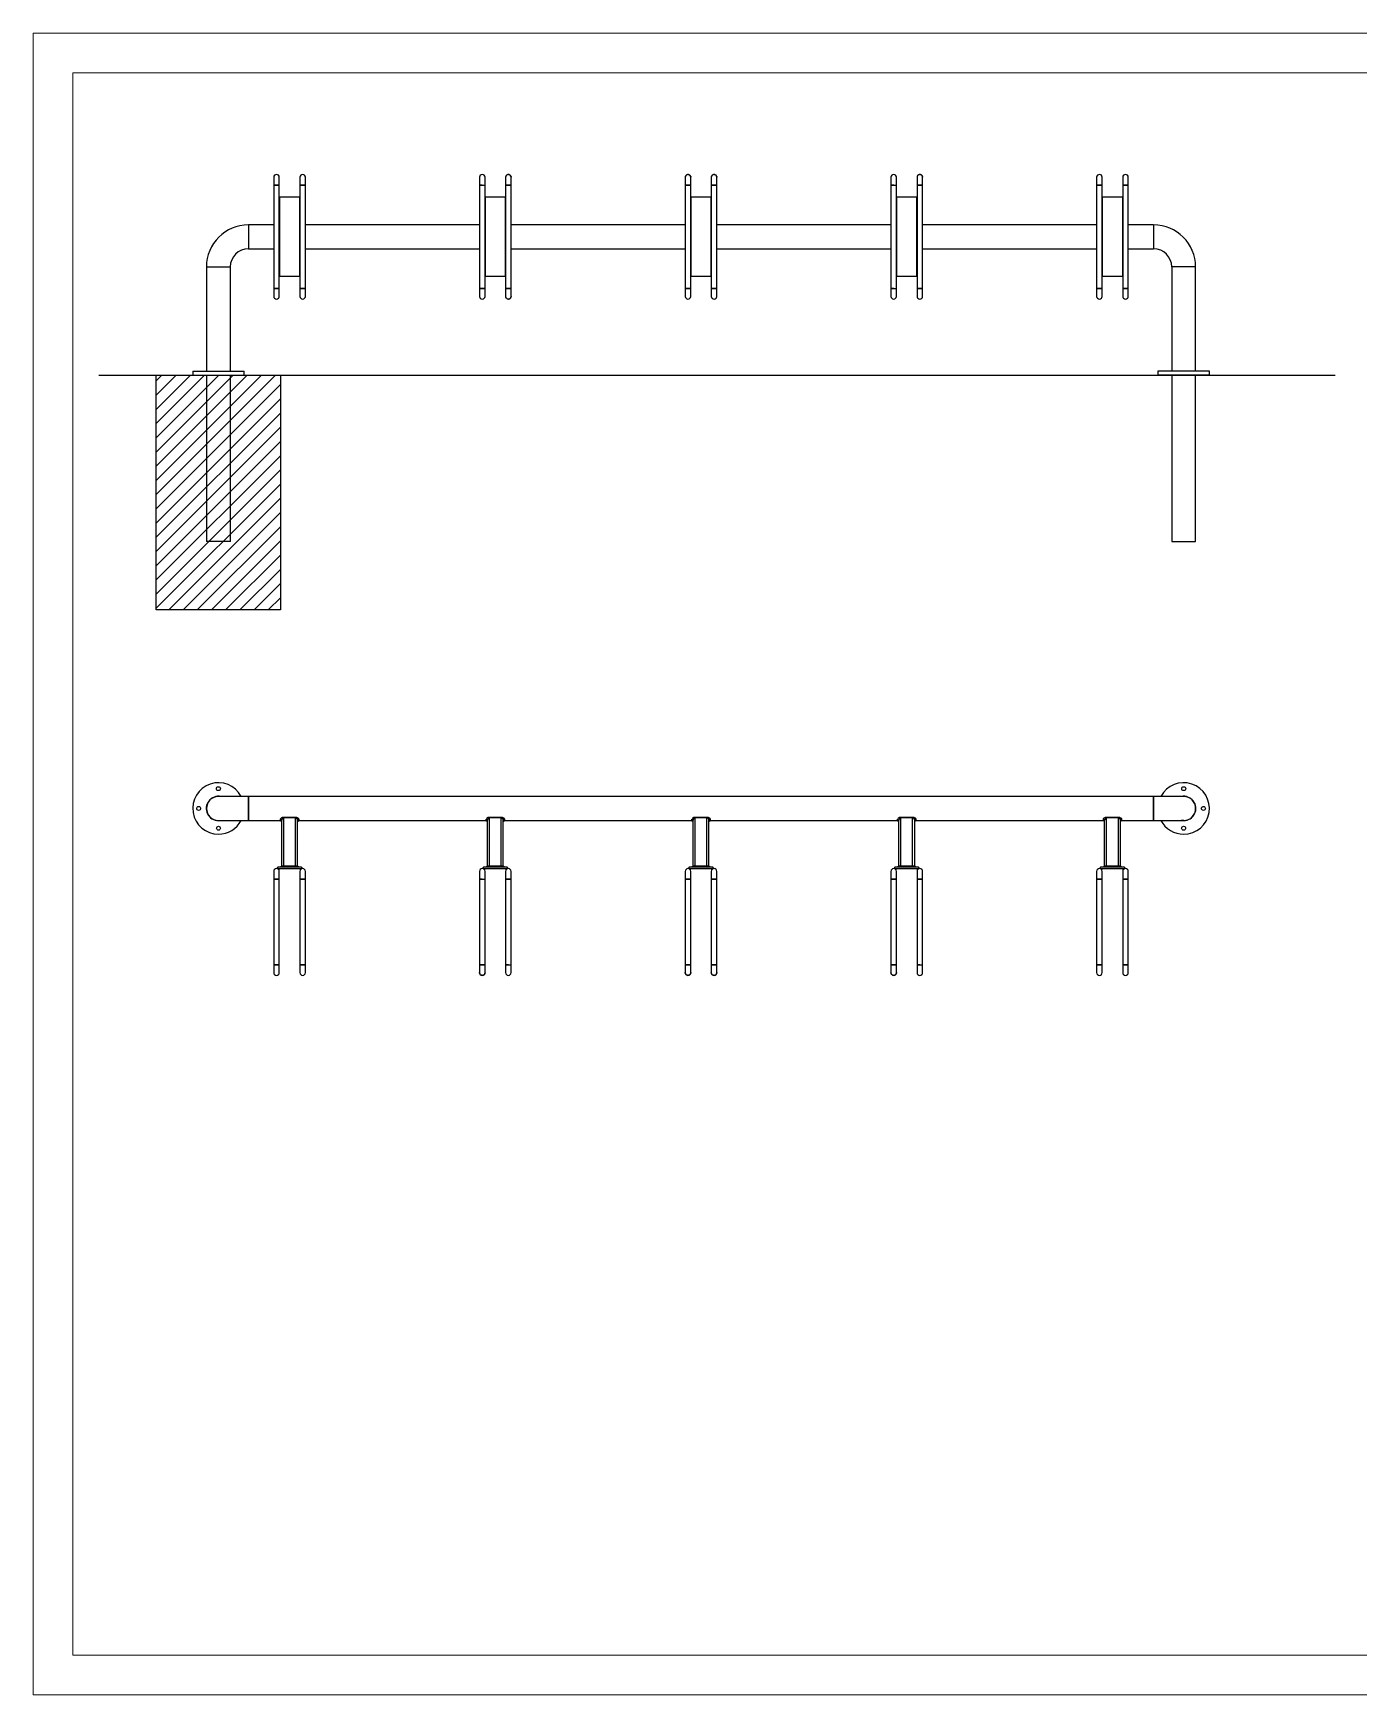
# Model space of a CAD drawing. Header units: millimetres. Extents: x 3092 to 9032, y 1195 to 5395.
# Drawn here: x 3092 to 6442, y 1195 to 5395 of the extents above; entities that cross this region are included whole.
import ezdxf

# ---------------------------------------------------------------- set-up
doc = ezdxf.new("R2010")
doc.units = ezdxf.units.MM
doc.layers.add('tabelka', color=155, linetype='Continuous')

# ---------------------------------------------------------------- blocks, each defined once
blk = doc.blocks.new('rzut')
for p, q in [((-442, 2697.5), (-518, 2697.5)), ((1846, 2697.5), (-442, 2697.5)), ((-442, 2697.5), (-442, 2667.4)), ((-442, 2637.2), (-442, 2697.5)), ((1922, 2697.5), (1846, 2697.5)), ((1846, 2697.5), (1846, 2667.4)), ((1846, 2637.2), (1846, 2697.5)), ((-442, 2667.4), (-442, 2637.2)), ((1846, 2667.4), (1846, 2637.2)), ((-518, 2637.2), (-442, 2637.2)), ((-442, 2637.2), (-361, 2637.2)), ((-361, 2640.4), (-358, 2637.7)), ((-361, 2637.2), (-361, 2640.4)), ((-361, 2637.2), (-358, 2634.2)), ((-358, 2522.4), (-358, 2637.7)), ((-352.8, 2645.7), (-352.8, 2643.5)), ((-352.8, 2645.7), (-323.2, 2645.7)), ((-323.2, 2643.5), (-352.8, 2643.5)), ((-352.8, 2522.4), (-352.8, 2643.5)), ((-323.2, 2645.7), (-323.2, 2643.5)), ((-323.2, 2522.4), (-323.2, 2643.5)), ((-319.4, 2641.3), (-320.3, 2642.2)), ((-318, 2522.4), (-318, 2641.1)), ((-315, 2640.4), (-318, 2637.7)), ((-318, 2634.2), (-315, 2637.2)), ((-315.1, 2641.1), (-315, 2640.4)), ((-315, 2640.4), (-315, 2637.2)), ((-315, 2637.2), (159, 2637.2)), ((159, 2637.2), (159, 2640.4)), ((159, 2640.4), (162, 2637.7)), ((159, 2640.4), (162, 2637.7)), ((159, 2637.2), (162, 2634.2)), ((159, 2637.2), (162, 2634.2)), ((162, 2522.4), (162, 2637.7)), ((167.2, 2645.7), (196.8, 2645.7)), ((167.2, 2645.7), (167.2, 2643.5)), ((167.2, 2645.7), (167.2, 2643.5)), ((196.8, 2643.5), (167.2, 2643.5)), ((167.2, 2522.4), (167.2, 2643.5)), ((196.8, 2645.7), (196.8, 2643.5)), ((196.8, 2645.7), (196.8, 2643.5)), ((196.8, 2522.4), (196.8, 2643.5)), ((200.6, 2641.3), (199.7, 2642.2)), ((200.6, 2641.3), (199.7, 2642.2)), ((202, 2522.4), (202, 2641.1)), ((205, 2640.4), (202, 2637.7)), ((205, 2640.4), (202, 2637.7)), ((202, 2634.2), (205, 2637.2)), ((202, 2634.2), (205, 2637.2)), ((204.9, 2641.1), (205, 2640.4)), ((204.9, 2641.1), (205, 2640.4)), ((205, 2640.4), (205, 2637.2)), ((205, 2637.2), (679, 2637.2)), ((679, 2637.2), (679, 2640.4)), ((679, 2640.4), (682, 2637.7)), ((679, 2640.4), (682, 2637.7)), ((679, 2640.4), (682, 2637.7)), ((679, 2637.2), (682, 2634.2)), ((679, 2637.2), (682, 2634.2)), ((679, 2637.2), (682, 2634.2)), ((682, 2522.4), (682, 2637.7)), ((687.2, 2645.7), (716.8, 2645.7)), ((687.2, 2645.7), (687.2, 2643.5)), ((687.2, 2645.7), (687.2, 2643.5)), ((687.2, 2645.7), (687.2, 2643.5)), ((716.8, 2643.5), (687.2, 2643.5)), ((687.2, 2522.4), (687.2, 2643.5)), ((716.8, 2645.7), (716.8, 2643.5)), ((716.8, 2645.7), (716.8, 2643.5)), ((716.8, 2645.7), (716.8, 2643.5)), ((716.8, 2522.4), (716.8, 2643.5)), ((720.6, 2641.3), (719.7, 2642.2)), ((720.6, 2641.3), (719.7, 2642.2)), ((720.6, 2641.3), (719.7, 2642.2)), ((722, 2522.4), (722, 2641.1)), ((725, 2640.4), (722, 2637.7)), ((725, 2640.4), (722, 2637.7)), ((725, 2640.4), (722, 2637.7)), ((722, 2634.2), (725, 2637.2)), ((722, 2634.2), (725, 2637.2)), ((722, 2634.2), (725, 2637.2)), ((724.9, 2641.1), (725, 2640.4)), ((724.9, 2641.1), (725, 2640.4)), ((724.9, 2641.1), (725, 2640.4)), ((725, 2640.4), (725, 2637.2)), ((725, 2637.2), (1199, 2637.2)), ((1199, 2637.2), (1199, 2640.4)), ((1199, 2640.4), (1202, 2637.7)), ((1199, 2640.4), (1202, 2637.7)), ((1199, 2637.2), (1202, 2634.2)), ((1199, 2637.2), (1202, 2634.2)), ((1202, 2522.4), (1202, 2637.7)), ((1207.2, 2645.7), (1236.8, 2645.7)), ((1207.2, 2645.7), (1207.2, 2643.5)), ((1207.2, 2645.7), (1207.2, 2643.5)), ((1236.8, 2643.5), (1207.2, 2643.5)), ((1207.2, 2522.4), (1207.2, 2643.5)), ((1236.8, 2645.7), (1236.8, 2643.5)), ((1236.8, 2645.7), (1236.8, 2643.5)), ((1236.8, 2522.4), (1236.8, 2643.5)), ((1240.6, 2641.3), (1239.7, 2642.2)), ((1240.6, 2641.3), (1239.7, 2642.2)), ((1242, 2522.4), (1242, 2641.1)), ((1245, 2640.4), (1242, 2637.7)), ((1245, 2640.4), (1242, 2637.7)), ((1242, 2634.2), (1245, 2637.2)), ((1242, 2634.2), (1245, 2637.2)), ((1244.9, 2641.1), (1245, 2640.4)), ((1244.9, 2641.1), (1245, 2640.4)), ((1245, 2640.4), (1245, 2637.2)), ((1245, 2637.2), (1719, 2637.2)), ((1719, 2640.4), (1722, 2637.7)), ((1719, 2637.2), (1719, 2640.4)), ((1719, 2637.2), (1722, 2634.2)), ((1722, 2522.4), (1722, 2637.7)), ((1727.2, 2645.7), (1727.2, 2643.5)), ((1727.2, 2645.7), (1756.8, 2645.7)), ((1756.8, 2643.5), (1727.2, 2643.5)), ((1727.2, 2522.4), (1727.2, 2643.5)), ((1756.8, 2645.7), (1756.8, 2643.5)), ((1756.8, 2522.4), (1756.8, 2643.5)), ((1760.6, 2641.3), (1759.7, 2642.2)), ((1762, 2522.4), (1762, 2641.1)), ((1765, 2640.4), (1762, 2637.7)), ((1762, 2634.2), (1765, 2637.2)), ((1764.9, 2641.1), (1765, 2640.4)), ((1765, 2640.4), (1765, 2637.2)), ((1765, 2637.2), (1846, 2637.2)), ((1846, 2637.2), (1922, 2637.2)), ((-361, 2519.4), (-358, 2522.4)), ((-358, 2522.4), (-352.8, 2522.4)), ((-352.8, 2519.4), (-352.8, 2522.4)), ((-352.8, 2522.4), (-323.2, 2522.4)), ((-323.2, 2522.4), (-323.2, 2519.4)), ((-323.2, 2522.4), (-318, 2522.4)), ((-318, 2522.4), (-315, 2519.4)), ((159, 2519.4), (162, 2522.4)), ((162, 2522.4), (167.2, 2522.4)), ((167.2, 2519.4), (167.2, 2522.4)), ((167.2, 2522.4), (196.8, 2522.4)), ((196.8, 2522.4), (196.8, 2519.4)), ((196.8, 2522.4), (202, 2522.4)), ((202, 2522.4), (205, 2519.4)), ((679, 2519.4), (682, 2522.4)), ((682, 2522.4), (687.2, 2522.4)), ((687.2, 2519.4), (687.2, 2522.4)), ((687.2, 2522.4), (716.8, 2522.4)), ((716.8, 2522.4), (716.8, 2519.4)), ((716.8, 2522.4), (722, 2522.4)), ((722, 2522.4), (725, 2519.4)), ((1199, 2519.4), (1202, 2522.4)), ((1202, 2522.4), (1207.2, 2522.4)), ((1207.2, 2519.4), (1207.2, 2522.4)), ((1207.2, 2522.4), (1236.8, 2522.4)), ((1236.8, 2522.4), (1242, 2522.4)), ((1236.8, 2522.4), (1236.8, 2519.4)), ((1242, 2522.4), (1245, 2519.4)), ((1719, 2519.4), (1722, 2522.4)), ((1722, 2522.4), (1727.2, 2522.4)), ((1727.2, 2519.4), (1727.2, 2522.4)), ((1727.2, 2522.4), (1756.8, 2522.4)), ((1756.8, 2522.4), (1762, 2522.4)), ((1756.8, 2522.4), (1756.8, 2519.4)), ((1762, 2522.4), (1765, 2519.4)), ((-378, 2508.4), (-378, 2488.4)), ((-378, 2488.4), (-378, 2272.4)), ((-378, 2488.4), (-364, 2488.4)), ((-371, 2488.4), (-378, 2488.4)), ((-364, 2488.4), (-371, 2488.4)), ((-368, 2519), (-370.6, 2515.4)), ((-368, 2514.9), (-368, 2518.9)), ((-367.5, 2519.4), (-308.5, 2519.4)), ((-308.6, 2514.4), (-367.4, 2514.4)), ((-363.7, 2514.4), (-367.4, 2514.4)), ((-365.3, 2512.5), (-363.7, 2514.4)), ((-364, 2488.4), (-364, 2508.4)), ((-364, 2272.4), (-364, 2488.4)), ((-312.2, 2514.4), (-310.6, 2512.5)), ((-308.6, 2514.4), (-312.2, 2514.4)), ((-312, 2508.4), (-312, 2488.4)), ((-312, 2488.4), (-312, 2272.4)), ((-312, 2488.4), (-298, 2488.4)), ((-305, 2488.4), (-312, 2488.4)), ((-308, 2518.9), (-308, 2514.9)), ((-305.8, 2515.3), (-308, 2517.2)), ((-308, 2517.2), (-308, 2514.9)), ((-298, 2488.4), (-305, 2488.4)), ((-298, 2488.4), (-298, 2508.4)), ((-298, 2272.4), (-298, 2488.4)), ((142, 2508.4), (142, 2488.4)), ((142, 2488.4), (142, 2272.4)), ((142, 2488.4), (142, 2272.4)), ((142, 2488.4), (156, 2488.4)), ((149, 2488.4), (142, 2488.4)), ((152, 2519), (149.4, 2515.4)), ((152, 2514.9), (152, 2518.9)), ((152.5, 2519.4), (211.5, 2519.4)), ((211.4, 2514.4), (152.6, 2514.4)), ((156.3, 2514.4), (152.6, 2514.4)), ((154.7, 2512.5), (156.3, 2514.4)), ((156, 2488.4), (156, 2508.4)), ((156, 2272.4), (156, 2488.4)), ((156, 2272.4), (156, 2488.4)), ((207.8, 2514.4), (209.4, 2512.5)), ((211.4, 2514.4), (207.8, 2514.4)), ((208, 2508.4), (208, 2488.4)), ((208, 2488.4), (208, 2272.4)), ((208, 2488.4), (208, 2272.4)), ((208, 2488.4), (222, 2488.4)), ((215, 2488.4), (208, 2488.4)), ((212, 2518.9), (212, 2514.9)), ((214.2, 2515.3), (212, 2517.2)), ((212, 2517.2), (212, 2514.9)), ((222, 2488.4), (215, 2488.4)), ((222, 2488.4), (222, 2508.4)), ((222, 2272.4), (222, 2488.4)), ((222, 2272.4), (222, 2488.4)), ((662, 2508.4), (662, 2488.4)), ((662, 2488.4), (662, 2272.4)), ((662, 2488.4), (662, 2272.4)), ((662, 2488.4), (662, 2272.4)), ((662, 2488.4), (676, 2488.4)), ((669, 2488.4), (662, 2488.4)), ((676, 2488.4), (669, 2488.4)), ((672, 2519), (669.4, 2515.4)), ((672, 2514.9), (672, 2518.9)), ((672.5, 2519.4), (731.5, 2519.4)), ((731.4, 2514.4), (672.6, 2514.4)), ((676.3, 2514.4), (672.6, 2514.4)), ((674.7, 2512.5), (676.3, 2514.4)), ((676, 2488.4), (676, 2508.4)), ((676, 2272.4), (676, 2488.4)), ((676, 2272.4), (676, 2488.4)), ((676, 2272.4), (676, 2488.4)), ((731.4, 2514.4), (727.8, 2514.4)), ((727.8, 2514.4), (729.4, 2512.5)), ((728, 2508.4), (728, 2488.4)), ((728, 2488.4), (728, 2272.4)), ((728, 2488.4), (728, 2272.4)), ((728, 2488.4), (728, 2272.4)), ((728, 2488.4), (742, 2488.4)), ((735, 2488.4), (728, 2488.4)), ((732, 2518.9), (732, 2514.9)), ((734.2, 2515.3), (732, 2517.2)), ((732, 2517.2), (732, 2514.9)), ((742, 2488.4), (735, 2488.4)), ((742, 2488.4), (742, 2508.4)), ((742, 2272.4), (742, 2488.4)), ((742, 2272.4), (742, 2488.4)), ((742, 2272.4), (742, 2488.4)), ((1182, 2508.4), (1182, 2488.4)), ((1182, 2488.4), (1182, 2272.4)), ((1182, 2488.4), (1182, 2272.4)), ((1182, 2488.4), (1196, 2488.4)), ((1189, 2488.4), (1182, 2488.4)), ((1196, 2488.4), (1189, 2488.4)), ((1192, 2519), (1189.4, 2515.4)), ((1192, 2514.9), (1192, 2518.9)), ((1192.5, 2519.4), (1251.5, 2519.4)), ((1251.4, 2514.4), (1192.6, 2514.4)), ((1196.3, 2514.4), (1192.6, 2514.4)), ((1194.7, 2512.5), (1196.3, 2514.4)), ((1196, 2488.4), (1196, 2508.4)), ((1196, 2272.4), (1196, 2488.4)), ((1196, 2272.4), (1196, 2488.4)), ((1247.8, 2514.4), (1249.4, 2512.5)), ((1251.4, 2514.4), (1247.8, 2514.4)), ((1248, 2508.4), (1248, 2488.4)), ((1248, 2488.4), (1248, 2272.4)), ((1248, 2488.4), (1248, 2272.4)), ((1248, 2488.4), (1262, 2488.4)), ((1255, 2488.4), (1248, 2488.4)), ((1252, 2518.9), (1252, 2514.9)), ((1254.2, 2515.3), (1252, 2517.2)), ((1252, 2517.2), (1252, 2514.9)), ((1262, 2488.4), (1255, 2488.4)), ((1262, 2488.4), (1262, 2508.4)), ((1262, 2272.4), (1262, 2488.4)), ((1262, 2272.4), (1262, 2488.4)), ((1702, 2508.4), (1702, 2488.4)), ((1702, 2488.4), (1702, 2272.4)), ((1702, 2488.4), (1716, 2488.4)), ((1709, 2488.4), (1702, 2488.4)), ((1716, 2488.4), (1709, 2488.4)), ((1712, 2519), (1709.4, 2515.4)), ((1712, 2514.9), (1712, 2518.9)), ((1712.5, 2519.4), (1771.5, 2519.4)), ((1771.4, 2514.4), (1712.6, 2514.4)), ((1716.3, 2514.4), (1712.6, 2514.4)), ((1714.7, 2512.5), (1716.3, 2514.4)), ((1716, 2488.4), (1716, 2508.4)), ((1716, 2272.4), (1716, 2488.4)), ((1771.4, 2514.4), (1767.8, 2514.4)), ((1767.8, 2514.4), (1769.4, 2512.5)), ((1768, 2508.4), (1768, 2488.4)), ((1768, 2488.4), (1768, 2272.4)), ((1768, 2488.4), (1782, 2488.4)), ((1775, 2488.4), (1768, 2488.4)), ((1772, 2518.9), (1772, 2514.9)), ((1774.2, 2515.3), (1772, 2517.2)), ((1772, 2517.2), (1772, 2514.9)), ((1782, 2488.4), (1775, 2488.4)), ((1782, 2488.4), (1782, 2508.4)), ((1782, 2272.4), (1782, 2488.4)), ((-378, 2272.4), (-378, 2252.4)), ((-378, 2272.4), (-364, 2272.4)), ((-371, 2272.4), (-378, 2272.4)), ((-364, 2272.4), (-371, 2272.4)), ((-364, 2252.4), (-364, 2272.4)), ((-312, 2272.4), (-312, 2252.4)), ((-312, 2272.4), (-298, 2272.4)), ((-305, 2272.4), (-312, 2272.4)), ((-298, 2272.4), (-305, 2272.4)), ((-298, 2252.4), (-298, 2272.4)), ((142, 2272.4), (142, 2252.4)), ((142, 2272.4), (156, 2272.4)), ((149, 2272.4), (142, 2272.4)), ((156, 2272.4), (149, 2272.4)), ((156, 2252.4), (156, 2272.4)), ((208, 2272.4), (208, 2252.4)), ((208, 2272.4), (222, 2272.4)), ((215, 2272.4), (208, 2272.4)), ((222, 2252.4), (222, 2272.4)), ((662, 2272.4), (662, 2252.4)), ((662, 2272.4), (676, 2272.4)), ((669, 2272.4), (662, 2272.4)), ((676, 2272.4), (669, 2272.4)), ((676, 2252.4), (676, 2272.4)), ((728, 2272.4), (728, 2252.4)), ((728, 2272.4), (742, 2272.4)), ((735, 2272.4), (728, 2272.4)), ((742, 2272.4), (735, 2272.4)), ((742, 2252.4), (742, 2272.4)), ((1182, 2272.4), (1182, 2252.4)), ((1182, 2272.4), (1196, 2272.4)), ((1189, 2272.4), (1182, 2272.4)), ((1196, 2272.4), (1189, 2272.4)), ((1196, 2252.4), (1196, 2272.4)), ((1248, 2272.4), (1248, 2252.4)), ((1248, 2272.4), (1262, 2272.4)), ((1255, 2272.4), (1248, 2272.4)), ((1262, 2252.4), (1262, 2272.4)), ((1702, 2272.4), (1702, 2252.4)), ((1702, 2272.4), (1716, 2272.4)), ((1709, 2272.4), (1702, 2272.4)), ((1716, 2272.4), (1709, 2272.4)), ((1716, 2252.4), (1716, 2272.4)), ((1768, 2272.4), (1768, 2252.4)), ((1768, 2272.4), (1782, 2272.4)), ((1775, 2272.4), (1768, 2272.4)), ((1782, 2272.4), (1775, 2272.4)), ((1782, 2252.4), (1782, 2272.4))]:
    blk.add_line(p, q)
at = {"flags": 128}
for points in [[(-518, 2636.6), (-514.7, 2636.8), (-511.9, 2637.2)], [(1922, 2636.6), (1918.7, 2636.8), (1916, 2637.2)], [(149, 2245.4), (150.6, 2245.6), (152.1, 2246.1), (153.4, 2246.9), (154.5, 2248), (155.3, 2249.3), (155.8, 2250.8), (156, 2252.4), (155.8, 2250.8), (155.3, 2249.3), (154.5, 2248), (153.4, 2246.9), (152.1, 2246.1), (150.6, 2245.6), (149, 2245.4), (147.5, 2245.6), (146, 2246.1), (144.7, 2246.9), (143.6, 2248), (142.7, 2249.3), (142.2, 2250.8), (142, 2252.4)], [(669, 2245.4), (670.6, 2245.6), (672.1, 2246.1), (673.4, 2246.9), (674.5, 2248), (675.3, 2249.3), (675.8, 2250.8), (676, 2252.4), (675.8, 2250.8), (675.3, 2249.3), (674.5, 2248), (673.4, 2246.9), (672.1, 2246.1), (670.6, 2245.6), (669, 2245.4), (667.5, 2245.6), (666, 2246.1), (664.7, 2246.9), (663.6, 2248), (662.7, 2249.3), (662.2, 2250.8), (662, 2252.4)], [(735, 2245.4), (736.6, 2245.6), (738.1, 2246.1), (739.4, 2246.9), (740.5, 2248), (741.3, 2249.3), (741.8, 2250.8), (742, 2252.4), (741.8, 2250.8), (741.3, 2249.3), (740.5, 2248), (739.4, 2246.9), (738.1, 2246.1), (736.6, 2245.6), (735, 2245.4), (733.5, 2245.6), (732, 2246.1), (730.7, 2246.9), (729.6, 2248), (728.7, 2249.3), (728.2, 2250.8), (728, 2252.4)], [(1189, 2245.4), (1190.6, 2245.6), (1192.1, 2246.1), (1193.4, 2246.9), (1194.5, 2248), (1195.3, 2249.3), (1195.8, 2250.8), (1196, 2252.4), (1195.8, 2250.8), (1195.3, 2249.3), (1194.5, 2248), (1193.4, 2246.9), (1192.1, 2246.1), (1190.6, 2245.6), (1189, 2245.4), (1187.5, 2245.6), (1186, 2246.1), (1184.7, 2246.9), (1183.6, 2248), (1182.7, 2249.3), (1182.2, 2250.8), (1182, 2252.4)]]:
    blk.add_lwpolyline(points, dxfattribs=at)
for centre in [(-518, 2717.4), (1922, 2717.4), (-567.9, 2667.3), (1971.9, 2667.3), (-517.7, 2617.4), (1921.8, 2617.4)]:
    blk.add_circle(centre, 5)
for centre, radius, start, end in [((-518, 2667.4), 65, 27.6356, 269.9966), ((1922, 2667.4), 65, 270.0034, 152.3644), ((-518, 2667.4), 30.8, 78.663, 269.9966), ((-518, 2667.4), 30.2, 90, 180), ((-518, 2667.4), 30.2, 90, 270), ((1922, 2667.4), 30.8, 270.0034, 101.337), ((1922, 2667.4), 30.2, 0, 90), ((1922, 2667.4), 30.2, 270, 90), ((-518, 2667.4), 30.2, 180, 270), ((1922, 2667.4), 30.2, 270, 0), ((-518, 2667.4), 65, 269.9966, 332.3644), ((1922, 2667.4), 65, 207.6356, 270.0034), ((-371, 2508.4), 7, 0, 180), ((-367.5, 2518.9), 0.5, 90, 180), ((-367.5, 2518.9), 0.5, 170.6525, 180), ((-367.5, 2514.9), 0.5, 180, 202.8572), ((-305, 2508.4), 7, 0, 180), ((-308.5, 2518.9), 0.5, 0, 90), ((-308.5, 2514.9), 0.5, 337.1428, 0), ((149, 2508.4), 7, 0, 180), ((152.5, 2518.9), 0.5, 90, 180), ((152.5, 2518.9), 0.5, 170.6525, 180), ((152.5, 2514.9), 0.5, 180, 202.8572), ((215, 2508.4), 7, 0, 180), ((211.5, 2518.9), 0.5, 0, 90), ((211.5, 2514.9), 0.5, 337.1428, 0), ((669, 2508.4), 7, 0, 180), ((672.5, 2518.9), 0.5, 90, 180), ((672.5, 2518.9), 0.5, 170.6525, 180), ((672.5, 2514.9), 0.5, 180, 202.8572), ((735, 2508.4), 7, 0, 180), ((731.5, 2518.9), 0.5, 0, 90), ((731.5, 2514.9), 0.5, 337.1428, 0), ((1189, 2508.4), 7, 0, 180), ((1192.5, 2518.9), 0.5, 90, 180), ((1192.5, 2518.9), 0.5, 170.6525, 180), ((1192.5, 2514.9), 0.5, 180, 202.8572), ((1255, 2508.4), 7, 0, 180), ((1251.5, 2518.9), 0.5, 0, 90), ((1251.5, 2514.9), 0.5, 337.1428, 0), ((1709, 2508.4), 7, 0, 180), ((1712.5, 2518.9), 0.5, 90, 180), ((1712.5, 2518.9), 0.5, 170.6525, 180), ((1712.5, 2514.9), 0.5, 180, 202.8572), ((1775, 2508.4), 7, 0, 180), ((1771.5, 2518.9), 0.5, 0, 90), ((1771.5, 2514.9), 0.5, 337.1428, 0), ((-371, 2252.4), 7, 180, 0), ((-371, 2252.4), 7, 180, 270), ((-371, 2252.4), 7, 270, 0), ((-305, 2252.4), 7, 180, 0), ((-305, 2252.4), 7, 180, 270), ((-305, 2252.4), 7, 270, 0), ((149, 2252.4), 7, 180, 0), ((149, 2252.4), 7, 180, 270), ((215, 2252.4), 7, 180, 0), ((215, 2252.4), 7, 180, 270), ((215, 2252.4), 7, 270, 0), ((669, 2252.4), 7, 180, 0), ((669, 2252.4), 7, 180, 270), ((669, 2252.4), 7, 270, 0), ((735, 2252.4), 7, 180, 0), ((735, 2252.4), 7, 180, 270), ((735, 2252.4), 7, 270, 0), ((1189, 2252.4), 7, 180, 0), ((1189, 2252.4), 7, 180, 270), ((1255, 2252.4), 7, 180, 0), ((1255, 2252.4), 7, 180, 270), ((1255, 2252.4), 7, 270, 0), ((1709, 2252.4), 7, 180, 0), ((1709, 2252.4), 7, 180, 270), ((1709, 2252.4), 7, 270, 0), ((1775, 2252.4), 7, 180, 0), ((1775, 2252.4), 7, 180, 270), ((1775, 2252.4), 7, 270, 0)]:
    blk.add_arc(centre, radius, start, end)
for points, knots in [([(-361, 2640.4), (-360.8, 2640.9), (-360.6, 2642), (-358.8, 2643.8), (-356.6, 2645), (-354.5, 2645.6), (-353.3, 2645.6), (-352.8, 2645.7)], [0, 0, 0, 0, 0.2496168, 0.4994506, 0.748696, 0.8766249, 1, 1, 1, 1]), ([(-354.9, 2642.8), (-355.4, 2642.5), (-356.3, 2641.7), (-357.2, 2640.3), (-357.8, 2639), (-357.9, 2638.1), (-358, 2637.7)], [0, 0, 0, 0, 0.249922, 0.499737, 0.74993, 1, 1, 1, 1]), ([(-352.8, 2643.5), (-353.1, 2643.5), (-353.9, 2643.4), (-354.6, 2643), (-354.9, 2642.8)], [0, 0, 0, 0, 0.468169, 1, 1, 1, 1]), ([(-323.2, 2645.7), (-322.7, 2645.6), (-321.7, 2645.6), (-319.8, 2645.1), (-317.8, 2644.1), (-315.9, 2642.6), (-315.4, 2641.6), (-315.1, 2641.1)], [0, 0, 0, 0, 0.123814, 0.25051, 0.500017, 0.749629, 1, 1, 1, 1]), ([(-320.3, 2642.2), (-320.7, 2642.6), (-321.4, 2643.1), (-322.4, 2643.5), (-322.9, 2643.5), (-323.2, 2643.5)], [0, 0, 0, 0, 0.553084, 0.786547, 1, 1, 1, 1]), ([(-318, 2637.7), (-318.1, 2638.3), (-318.2, 2639.3), (-318.8, 2640.4), (-319.2, 2641), (-319.3, 2641.2), (-319.4, 2641.2), (-319.4, 2641.3)], [0, 0, 0, 0, 0.498406, 0.852596, 0.952199, 0.982577, 1, 1, 1, 1]), ([(159.7, 2642), (160.2, 2642.6), (161.2, 2643.8), (163.4, 2645), (165.5, 2645.6), (166.7, 2645.6), (167.2, 2645.7)], [0, 0, 0, 0, 0.332943, 0.6651, 0.835579, 1, 1, 1, 1]), ([(159.7, 2642), (160.2, 2642.6), (161.2, 2643.8), (163.4, 2645), (165.5, 2645.6), (166.7, 2645.6), (167.2, 2645.7)], [0, 0, 0, 0, 0.332943, 0.6651, 0.835579, 1, 1, 1, 1]), ([(165.1, 2642.8), (164.6, 2642.5), (163.7, 2641.7), (162.8, 2640.3), (162.2, 2639), (162.1, 2638.1), (162, 2637.7)], [0, 0, 0, 0, 0.249923, 0.499734, 0.749928, 1, 1, 1, 1]), ([(165.1, 2642.8), (164.6, 2642.5), (163.7, 2641.7), (162.8, 2640.3), (162.2, 2639), (162.1, 2638.1), (162, 2637.7)], [0, 0, 0, 0, 0.249923, 0.499734, 0.749928, 1, 1, 1, 1]), ([(167.2, 2643.5), (166.9, 2643.5), (166.1, 2643.4), (165.4, 2643), (165.1, 2642.8)], [0, 0, 0, 0, 0.468182, 1, 1, 1, 1]), ([(167.2, 2643.5), (166.9, 2643.5), (166.1, 2643.4), (165.4, 2643), (165.1, 2642.8)], [0, 0, 0, 0, 0.468182, 1, 1, 1, 1]), ([(196.8, 2645.7), (197.3, 2645.6), (198.3, 2645.6), (200.2, 2645.1), (202.2, 2644.1), (204.1, 2642.6), (204.6, 2641.6), (204.9, 2641.1)], [0, 0, 0, 0, 0.123819, 0.250515, 0.500015, 0.749629, 1, 1, 1, 1]), ([(196.8, 2645.7), (197.3, 2645.6), (198.3, 2645.6), (200.2, 2645.1), (202.2, 2644.1), (204.1, 2642.6), (204.6, 2641.6), (204.9, 2641.1)], [0, 0, 0, 0, 0.123819, 0.250515, 0.500015, 0.749629, 1, 1, 1, 1]), ([(199.7, 2642.2), (199.3, 2642.6), (198.6, 2643.1), (197.6, 2643.5), (197.1, 2643.5), (196.8, 2643.5)], [0, 0, 0, 0, 0.553075, 0.78655, 1, 1, 1, 1]), ([(199.7, 2642.2), (199.3, 2642.6), (198.6, 2643.1), (197.6, 2643.5), (197.1, 2643.5), (196.8, 2643.5)], [0, 0, 0, 0, 0.553075, 0.78655, 1, 1, 1, 1]), ([(202, 2637.7), (201.9, 2638.3), (201.8, 2639.3), (201.2, 2640.4), (200.8, 2641), (200.7, 2641.2), (200.6, 2641.2), (200.6, 2641.3)], [0, 0, 0, 0, 0.4984053, 0.8525915, 0.9521995, 0.9825831, 1, 1, 1, 1]), ([(202, 2637.7), (201.9, 2638.3), (201.8, 2639.3), (201.2, 2640.4), (200.8, 2641), (200.7, 2641.2), (200.6, 2641.2), (200.6, 2641.3)], [0, 0, 0, 0, 0.4984053, 0.8525915, 0.9521995, 0.9825831, 1, 1, 1, 1]), ([(679.7, 2642), (680.2, 2642.6), (681.2, 2643.8), (683.4, 2645), (685.5, 2645.6), (686.7, 2645.6), (687.2, 2645.7)], [0, 0, 0, 0, 0.332943, 0.6651, 0.83558, 1, 1, 1, 1]), ([(679.7, 2642), (680.2, 2642.6), (681.2, 2643.8), (683.4, 2645), (685.5, 2645.6), (686.7, 2645.6), (687.2, 2645.7)], [0, 0, 0, 0, 0.332943, 0.6651, 0.83558, 1, 1, 1, 1]), ([(679.7, 2642), (680.2, 2642.6), (681.2, 2643.8), (683.4, 2645), (685.5, 2645.6), (686.7, 2645.6), (687.2, 2645.7)], [0, 0, 0, 0, 0.332943, 0.6651, 0.83558, 1, 1, 1, 1]), ([(685.1, 2642.8), (684.6, 2642.5), (683.7, 2641.7), (682.8, 2640.3), (682.2, 2639), (682.1, 2638.1), (682, 2637.7)], [0, 0, 0, 0, 0.249925, 0.499736, 0.749929, 1, 1, 1, 1]), ([(685.1, 2642.8), (684.6, 2642.5), (683.7, 2641.7), (682.8, 2640.3), (682.2, 2639), (682.1, 2638.1), (682, 2637.7)], [0, 0, 0, 0, 0.249925, 0.499736, 0.749929, 1, 1, 1, 1]), ([(685.1, 2642.8), (684.6, 2642.5), (683.7, 2641.7), (682.8, 2640.3), (682.2, 2639), (682.1, 2638.1), (682, 2637.7)], [0, 0, 0, 0, 0.249925, 0.499736, 0.749929, 1, 1, 1, 1]), ([(687.2, 2643.5), (686.9, 2643.5), (686.1, 2643.4), (685.4, 2643), (685.1, 2642.8)], [0, 0, 0, 0, 0.468179, 1, 1, 1, 1]), ([(687.2, 2643.5), (686.9, 2643.5), (686.1, 2643.4), (685.4, 2643), (685.1, 2642.8)], [0, 0, 0, 0, 0.468179, 1, 1, 1, 1]), ([(687.2, 2643.5), (686.9, 2643.5), (686.1, 2643.4), (685.4, 2643), (685.1, 2642.8)], [0, 0, 0, 0, 0.468179, 1, 1, 1, 1]), ([(716.8, 2645.7), (717.3, 2645.6), (718.3, 2645.6), (720.2, 2645.1), (722.2, 2644.1), (724.1, 2642.6), (724.6, 2641.6), (724.9, 2641.1)], [0, 0, 0, 0, 0.123814, 0.250512, 0.500014, 0.749628, 1, 1, 1, 1]), ([(716.8, 2645.7), (717.3, 2645.6), (718.3, 2645.6), (720.2, 2645.1), (722.2, 2644.1), (724.1, 2642.6), (724.6, 2641.6), (724.9, 2641.1)], [0, 0, 0, 0, 0.123814, 0.250512, 0.500014, 0.749628, 1, 1, 1, 1]), ([(716.8, 2645.7), (717.3, 2645.6), (718.3, 2645.6), (720.2, 2645.1), (722.2, 2644.1), (724.1, 2642.6), (724.6, 2641.6), (724.9, 2641.1)], [0, 0, 0, 0, 0.123814, 0.250512, 0.500014, 0.749628, 1, 1, 1, 1]), ([(719.7, 2642.2), (719.3, 2642.6), (718.6, 2643.1), (717.6, 2643.5), (717.1, 2643.5), (716.8, 2643.5)], [0, 0, 0, 0, 0.553079, 0.786554, 1, 1, 1, 1]), ([(719.7, 2642.2), (719.3, 2642.6), (718.6, 2643.1), (717.6, 2643.5), (717.1, 2643.5), (716.8, 2643.5)], [0, 0, 0, 0, 0.553079, 0.786554, 1, 1, 1, 1]), ([(719.7, 2642.2), (719.3, 2642.6), (718.6, 2643.1), (717.6, 2643.5), (717.1, 2643.5), (716.8, 2643.5)], [0, 0, 0, 0, 0.553079, 0.786554, 1, 1, 1, 1]), ([(722, 2637.7), (721.9, 2638.3), (721.8, 2639.3), (721.2, 2640.4), (720.8, 2641), (720.7, 2641.2), (720.6, 2641.2), (720.6, 2641.3)], [0, 0, 0, 0, 0.498405, 0.852593, 0.952203, 0.982583, 1, 1, 1, 1]), ([(722, 2637.7), (721.9, 2638.3), (721.8, 2639.3), (721.2, 2640.4), (720.8, 2641), (720.7, 2641.2), (720.6, 2641.2), (720.6, 2641.3)], [0, 0, 0, 0, 0.498405, 0.852593, 0.952203, 0.982583, 1, 1, 1, 1]), ([(722, 2637.7), (721.9, 2638.3), (721.8, 2639.3), (721.2, 2640.4), (720.8, 2641), (720.7, 2641.2), (720.6, 2641.2), (720.6, 2641.3)], [0, 0, 0, 0, 0.498405, 0.852593, 0.952203, 0.982583, 1, 1, 1, 1]), ([(1199.7, 2642), (1200.2, 2642.6), (1201.2, 2643.8), (1203.4, 2645), (1205.5, 2645.6), (1206.7, 2645.6), (1207.2, 2645.7)], [0, 0, 0, 0, 0.332943, 0.665101, 0.835579, 1, 1, 1, 1]), ([(1199.7, 2642), (1200.2, 2642.6), (1201.2, 2643.8), (1203.4, 2645), (1205.5, 2645.6), (1206.7, 2645.6), (1207.2, 2645.7)], [0, 0, 0, 0, 0.332943, 0.665101, 0.835579, 1, 1, 1, 1]), ([(1205.1, 2642.8), (1204.6, 2642.5), (1203.7, 2641.7), (1202.8, 2640.3), (1202.2, 2639), (1202.1, 2638.1), (1202, 2637.7)], [0, 0, 0, 0, 0.249927, 0.499738, 0.749929, 1, 1, 1, 1]), ([(1205.1, 2642.8), (1204.6, 2642.5), (1203.7, 2641.7), (1202.8, 2640.3), (1202.2, 2639), (1202.1, 2638.1), (1202, 2637.7)], [0, 0, 0, 0, 0.249927, 0.499738, 0.749929, 1, 1, 1, 1]), ([(1207.2, 2643.5), (1206.9, 2643.5), (1206.1, 2643.4), (1205.4, 2643), (1205.1, 2642.8)], [0, 0, 0, 0, 0.468182, 1, 1, 1, 1]), ([(1207.2, 2643.5), (1206.9, 2643.5), (1206.1, 2643.4), (1205.4, 2643), (1205.1, 2642.8)], [0, 0, 0, 0, 0.468182, 1, 1, 1, 1]), ([(1236.8, 2645.7), (1237.3, 2645.6), (1238.3, 2645.6), (1240.2, 2645.1), (1242.2, 2644.1), (1244.1, 2642.6), (1244.6, 2641.6), (1244.9, 2641.1)], [0, 0, 0, 0, 0.1238139, 0.2505111, 0.5000138, 0.7496267, 1, 1, 1, 1]), ([(1236.8, 2645.7), (1237.3, 2645.6), (1238.3, 2645.6), (1240.2, 2645.1), (1242.2, 2644.1), (1244.1, 2642.6), (1244.6, 2641.6), (1244.9, 2641.1)], [0, 0, 0, 0, 0.1238139, 0.2505111, 0.5000138, 0.7496267, 1, 1, 1, 1]), ([(1239.7, 2642.2), (1239.3, 2642.6), (1238.6, 2643.1), (1237.6, 2643.5), (1237.1, 2643.5), (1236.8, 2643.5)], [0, 0, 0, 0, 0.553075, 0.78655, 1, 1, 1, 1]), ([(1239.7, 2642.2), (1239.3, 2642.6), (1238.6, 2643.1), (1237.6, 2643.5), (1237.1, 2643.5), (1236.8, 2643.5)], [0, 0, 0, 0, 0.553075, 0.78655, 1, 1, 1, 1]), ([(1242, 2637.7), (1241.9, 2638.3), (1241.8, 2639.3), (1241.2, 2640.4), (1240.8, 2641), (1240.7, 2641.2), (1240.6, 2641.2), (1240.6, 2641.3)], [0, 0, 0, 0, 0.498405, 0.852592, 0.952205, 0.982583, 1, 1, 1, 1]), ([(1242, 2637.7), (1241.9, 2638.3), (1241.8, 2639.3), (1241.2, 2640.4), (1240.8, 2641), (1240.7, 2641.2), (1240.6, 2641.2), (1240.6, 2641.3)], [0, 0, 0, 0, 0.498405, 0.852592, 0.952205, 0.982583, 1, 1, 1, 1]), ([(1719, 2640.4), (1719.2, 2640.9), (1719.4, 2642), (1721.2, 2643.8), (1723.4, 2645), (1725.5, 2645.6), (1726.7, 2645.6), (1727.2, 2645.7)], [0, 0, 0, 0, 0.249618, 0.499451, 0.748696, 0.876625, 1, 1, 1, 1]), ([(1725.1, 2642.8), (1724.6, 2642.5), (1723.7, 2641.7), (1722.8, 2640.3), (1722.2, 2639), (1722.1, 2638.1), (1722, 2637.7)], [0, 0, 0, 0, 0.249931, 0.499737, 0.74993, 1, 1, 1, 1]), ([(1727.2, 2643.5), (1726.9, 2643.5), (1726.1, 2643.4), (1725.4, 2643), (1725.1, 2642.8)], [0, 0, 0, 0, 0.468169, 1, 1, 1, 1]), ([(1756.8, 2645.7), (1757.3, 2645.6), (1758.3, 2645.6), (1760.2, 2645.1), (1762.2, 2644.1), (1764.1, 2642.6), (1764.6, 2641.6), (1764.9, 2641.1)], [0, 0, 0, 0, 0.123814, 0.250512, 0.500011, 0.749624, 1, 1, 1, 1]), ([(1759.7, 2642.2), (1759.3, 2642.6), (1758.6, 2643.1), (1757.6, 2643.5), (1757.1, 2643.5), (1756.8, 2643.5)], [0, 0, 0, 0, 0.553084, 0.786547, 1, 1, 1, 1]), ([(1762, 2637.7), (1761.9, 2638.3), (1761.8, 2639.3), (1761.2, 2640.4), (1760.8, 2641), (1760.7, 2641.2), (1760.6, 2641.2), (1760.6, 2641.3)], [0, 0, 0, 0, 0.498405, 0.852597, 0.952211, 0.982589, 1, 1, 1, 1])]:
    blk.add_open_spline(points, degree=3, knots=knots)
blk = doc.blocks.new('front')
for p, q in [((-378, 1915.4), (-378, 1895.4)), ((-378, 1895.4), (-378, 1634.4)), ((-378, 1895.4), (-364, 1895.4)), ((-371, 1895.4), (-378, 1895.4)), ((-364, 1895.4), (-371, 1895.4)), ((-364, 1895.4), (-364, 1915.4)), ((-364, 1634.4), (-364, 1895.4)), ((-312, 1915.4), (-312, 1895.4)), ((-312, 1895.4), (-312, 1634.4)), ((-312, 1895.4), (-298, 1895.4)), ((-305, 1895.4), (-312, 1895.4)), ((-298, 1895.4), (-305, 1895.4)), ((-298, 1895.4), (-298, 1915.4)), ((-298, 1634.4), (-298, 1895.4)), ((142, 1915.4), (142, 1895.4)), ((142, 1895.4), (142, 1634.4)), ((142, 1895.4), (142, 1634.4)), ((142, 1895.4), (156, 1895.4)), ((149, 1895.4), (142, 1895.4)), ((156, 1895.4), (156, 1915.4)), ((156, 1634.4), (156, 1895.4)), ((156, 1634.4), (156, 1895.4)), ((208, 1915.4), (208, 1895.4)), ((208, 1895.4), (208, 1634.4)), ((208, 1895.4), (208, 1634.4)), ((208, 1895.4), (222, 1895.4)), ((215, 1895.4), (208, 1895.4)), ((222, 1895.4), (215, 1895.4)), ((222, 1895.4), (222, 1915.4)), ((222, 1634.4), (222, 1895.4)), ((222, 1634.4), (222, 1895.4)), ((662, 1915.4), (662, 1895.4)), ((662, 1895.4), (662, 1634.4)), ((662, 1895.4), (662, 1634.4)), ((662, 1895.4), (662, 1634.4)), ((662, 1895.4), (676, 1895.4)), ((669, 1895.4), (662, 1895.4)), ((676, 1895.4), (669, 1895.4)), ((676, 1895.4), (676, 1915.4)), ((676, 1634.4), (676, 1895.4)), ((676, 1634.4), (676, 1895.4)), ((676, 1634.4), (676, 1895.4)), ((728, 1915.4), (728, 1895.4)), ((728, 1895.4), (728, 1634.4)), ((728, 1895.4), (728, 1634.4)), ((728, 1895.4), (728, 1634.4)), ((728, 1895.4), (742, 1895.4)), ((735, 1895.4), (728, 1895.4)), ((742, 1895.4), (735, 1895.4)), ((742, 1895.4), (742, 1915.4)), ((742, 1634.4), (742, 1895.4)), ((742, 1634.4), (742, 1895.4)), ((742, 1634.4), (742, 1895.4)), ((1182, 1915.4), (1182, 1895.4)), ((1182, 1895.4), (1182, 1634.4)), ((1182, 1895.4), (1182, 1634.4)), ((1182, 1895.4), (1196, 1895.4)), ((1189, 1895.4), (1182, 1895.4)), ((1196, 1895.4), (1196, 1915.4)), ((1196, 1634.4), (1196, 1895.4)), ((1196, 1634.4), (1196, 1895.4)), ((1248, 1915.4), (1248, 1895.4)), ((1248, 1895.4), (1248, 1634.4)), ((1248, 1895.4), (1248, 1634.4)), ((1248, 1895.4), (1262, 1895.4)), ((1255, 1895.4), (1248, 1895.4)), ((1262, 1895.4), (1255, 1895.4)), ((1262, 1895.4), (1262, 1915.4)), ((1262, 1634.4), (1262, 1895.4)), ((1262, 1634.4), (1262, 1895.4)), ((1702, 1915.4), (1702, 1895.4)), ((1702, 1895.4), (1702, 1634.4)), ((1702, 1895.4), (1716, 1895.4)), ((1709, 1895.4), (1702, 1895.4)), ((1716, 1895.4), (1709, 1895.4)), ((1716, 1895.4), (1716, 1915.4)), ((1716, 1634.4), (1716, 1895.4)), ((1768, 1915.4), (1768, 1895.4)), ((1768, 1895.4), (1768, 1634.4)), ((1768, 1895.4), (1782, 1895.4)), ((1775, 1895.4), (1768, 1895.4)), ((1782, 1895.4), (1775, 1895.4)), ((1782, 1895.4), (1782, 1915.4)), ((1782, 1634.4), (1782, 1895.4)), ((-364, 1864.9), (-363.7, 1864.9)), ((-312.2, 1864.9), (-363.7, 1864.9)), ((-363.7, 1864.9), (-363.7, 1664.9)), ((-312.2, 1664.9), (-312.2, 1864.9)), ((-312.2, 1864.9), (-312, 1864.9)), ((156, 1864.9), (156.3, 1864.9)), ((207.8, 1864.9), (156.3, 1864.9)), ((156.3, 1864.9), (156.3, 1664.9)), ((207.8, 1664.9), (207.8, 1864.9)), ((207.8, 1864.9), (208, 1864.9)), ((676, 1864.9), (676.3, 1864.9)), ((727.8, 1864.9), (676.3, 1864.9)), ((676.3, 1864.9), (676.3, 1664.9)), ((727.8, 1664.9), (727.8, 1864.9)), ((727.8, 1864.9), (728, 1864.9)), ((1196, 1864.9), (1196.3, 1864.9)), ((1247.8, 1864.9), (1196.3, 1864.9)), ((1196.3, 1864.9), (1196.3, 1664.9)), ((1247.8, 1664.9), (1247.8, 1864.9)), ((1247.8, 1864.9), (1248, 1864.9)), ((1716, 1864.9), (1716.3, 1864.9)), ((1767.8, 1864.9), (1716.3, 1864.9)), ((1716.3, 1864.9), (1716.3, 1664.9)), ((1767.8, 1664.9), (1767.8, 1864.9)), ((1767.8, 1864.9), (1768, 1864.9)), ((-378, 1795.1), (-442, 1795.1)), ((-442, 1795.1), (-442, 1734.8)), ((142, 1795.1), (-298, 1795.1)), ((662, 1795.1), (222, 1795.1)), ((1182, 1795.1), (742, 1795.1)), ((1702, 1795.1), (1262, 1795.1)), ((1846, 1795.1), (1782, 1795.1)), ((1846, 1795.1), (1846, 1734.8)), ((-442, 1734.8), (-378, 1734.8)), ((-298, 1734.8), (142, 1734.8)), ((222, 1734.8), (662, 1734.8)), ((742, 1734.8), (1182, 1734.8)), ((1262, 1734.8), (1702, 1734.8)), ((1782, 1734.8), (1846, 1734.8)), ((-548.1, 1688.9), (-548.1, 1424.9)), ((-548.1, 1688.9), (-487.8, 1688.9)), ((-487.8, 1424.9), (-487.8, 1688.9)), ((1891.9, 1688.9), (1891.9, 1424.9)), ((1952.2, 1688.9), (1891.9, 1688.9)), ((1952.2, 1424.9), (1952.2, 1688.9)), ((-363.7, 1664.9), (-364, 1664.9)), ((-312.2, 1664.9), (-363.7, 1664.9)), ((-312, 1664.9), (-312.2, 1664.9)), ((156.3, 1664.9), (156, 1664.9)), ((207.8, 1664.9), (156.3, 1664.9)), ((208, 1664.9), (207.8, 1664.9)), ((676.3, 1664.9), (676, 1664.9)), ((727.8, 1664.9), (676.3, 1664.9)), ((728, 1664.9), (727.8, 1664.9)), ((1196.3, 1664.9), (1196, 1664.9)), ((1247.8, 1664.9), (1196.3, 1664.9)), ((1248, 1664.9), (1247.8, 1664.9)), ((1716.3, 1664.9), (1716, 1664.9)), ((1767.8, 1664.9), (1716.3, 1664.9)), ((1768, 1664.9), (1767.8, 1664.9)), ((-378, 1634.4), (-378, 1614.4)), ((-378, 1634.4), (-364, 1634.4)), ((-371, 1634.4), (-378, 1634.4)), ((-364, 1634.4), (-371, 1634.4)), ((-364, 1614.4), (-364, 1634.4)), ((-312, 1634.4), (-312, 1614.4)), ((-312, 1634.4), (-298, 1634.4)), ((-305, 1634.4), (-312, 1634.4)), ((-298, 1634.4), (-305, 1634.4)), ((-298, 1614.4), (-298, 1634.4)), ((142, 1634.4), (142, 1614.4)), ((142, 1634.4), (156, 1634.4)), ((149, 1634.4), (142, 1634.4)), ((156, 1634.4), (149, 1634.4)), ((156, 1614.4), (156, 1634.4)), ((208, 1634.4), (208, 1614.4)), ((208, 1634.4), (222, 1634.4)), ((215, 1634.4), (208, 1634.4)), ((222, 1634.4), (215, 1634.4)), ((222, 1614.4), (222, 1634.4)), ((662, 1634.4), (662, 1614.4)), ((662, 1634.4), (676, 1634.4)), ((669, 1634.4), (662, 1634.4)), ((676, 1634.4), (669, 1634.4)), ((676, 1614.4), (676, 1634.4)), ((728, 1634.4), (728, 1614.4)), ((728, 1634.4), (742, 1634.4)), ((735, 1634.4), (728, 1634.4)), ((742, 1634.4), (735, 1634.4)), ((742, 1614.4), (742, 1634.4)), ((1182, 1634.4), (1182, 1614.4)), ((1182, 1634.4), (1196, 1634.4)), ((1189, 1634.4), (1182, 1634.4)), ((1196, 1614.4), (1196, 1634.4)), ((1248, 1634.4), (1248, 1614.4)), ((1248, 1634.4), (1262, 1634.4)), ((1255, 1634.4), (1248, 1634.4)), ((1262, 1634.4), (1255, 1634.4)), ((1262, 1614.4), (1262, 1634.4)), ((1702, 1634.4), (1702, 1614.4)), ((1702, 1634.4), (1716, 1634.4)), ((1709, 1634.4), (1702, 1634.4)), ((1716, 1634.4), (1709, 1634.4)), ((1716, 1614.4), (1716, 1634.4)), ((1768, 1634.4), (1768, 1614.4)), ((1768, 1634.4), (1782, 1634.4)), ((1775, 1634.4), (1768, 1634.4)), ((1782, 1634.4), (1775, 1634.4)), ((1782, 1614.4), (1782, 1634.4)), ((-583, 1424.9), (-583, 1414.9)), ((-583, 1424.9), (-518, 1424.9)), ((-583, 1414.9), (-518, 1414.9)), ((-548.1, 1414.9), (-548.1, 994.9)), ((-518, 1424.9), (-453, 1424.9)), ((-518, 1414.9), (-453, 1414.9)), ((-487.8, 994.9), (-487.8, 1414.9)), ((-453, 1414.9), (-453, 1424.9)), ((1857, 1424.9), (1857, 1414.9)), ((1922, 1424.9), (1857, 1424.9)), ((1922, 1414.9), (1857, 1414.9)), ((1891.9, 1414.9), (1891.9, 994.9)), ((1987, 1424.9), (1922, 1424.9)), ((1987, 1414.9), (1922, 1414.9)), ((1952.2, 994.9), (1952.2, 1414.9)), ((1987, 1414.9), (1987, 1424.9)), ((-487.8, 994.9), (-548.1, 994.9)), ((1891.9, 994.9), (1952.2, 994.9))]:
    blk.add_line(p, q)
at = {"flags": 128}
for points in [[(215, 1922.4), (216.6, 1922.3), (218.1, 1921.7), (219.4, 1920.9), (220.5, 1919.8), (221.3, 1918.5), (221.8, 1917), (222, 1915.4), (221.8, 1917), (221.3, 1918.5), (220.5, 1919.8), (219.4, 1920.9), (218.1, 1921.7), (216.6, 1922.3), (215, 1922.4), (213.5, 1922.3), (212, 1921.7), (210.7, 1920.9), (209.6, 1919.8), (208.7, 1918.5), (208.2, 1917), (208, 1915.4)], [(669, 1922.4), (670.6, 1922.3), (672.1, 1921.7), (673.4, 1920.9), (674.5, 1919.8), (675.3, 1918.5), (675.8, 1917), (676, 1915.4), (675.8, 1917), (675.3, 1918.5), (674.5, 1919.8), (673.4, 1920.9), (672.1, 1921.7), (670.6, 1922.3), (669, 1922.4), (667.5, 1922.3), (666, 1921.7), (664.7, 1920.9), (663.6, 1919.8), (662.7, 1918.5), (662.2, 1917), (662, 1915.4)], [(735, 1922.4), (736.6, 1922.3), (738.1, 1921.7), (739.4, 1920.9), (740.5, 1919.8), (741.3, 1918.5), (741.8, 1917), (742, 1915.4), (741.8, 1917), (741.3, 1918.5), (740.5, 1919.8), (739.4, 1920.9), (738.1, 1921.7), (736.6, 1922.3), (735, 1922.4), (733.5, 1922.3), (732, 1921.7), (730.7, 1920.9), (729.6, 1919.8), (728.7, 1918.5), (728.2, 1917), (728, 1915.4)], [(1255, 1922.4), (1256.6, 1922.3), (1258.1, 1921.7), (1259.4, 1920.9), (1260.5, 1919.8), (1261.3, 1918.5), (1261.8, 1917), (1262, 1915.4), (1261.8, 1917), (1261.3, 1918.5), (1260.5, 1919.8), (1259.4, 1920.9), (1258.1, 1921.7), (1256.6, 1922.3), (1255, 1922.4), (1253.5, 1922.3), (1252, 1921.7), (1250.7, 1920.9), (1249.6, 1919.8), (1248.7, 1918.5), (1248.2, 1917), (1248, 1915.4)], [(215, 1607.4), (216.6, 1607.6), (218.1, 1608.1), (219.4, 1609), (220.5, 1610.1), (221.3, 1611.4), (221.8, 1612.9), (222, 1614.4), (221.8, 1612.9), (221.3, 1611.4), (220.5, 1610.1), (219.4, 1609), (218.1, 1608.1), (216.6, 1607.6), (215, 1607.4), (213.5, 1607.6), (212, 1608.1), (210.7, 1609), (209.6, 1610.1), (208.7, 1611.4), (208.2, 1612.9), (208, 1614.4)]]:
    blk.add_lwpolyline(points, dxfattribs=at)
for centre, radius, start, end in [((-371, 1915.4), 7, 0, 180), ((-371, 1915.4), 7, 90, 180), ((-371, 1915.4), 7, 0, 90), ((-305, 1915.4), 7, 0, 180), ((-305, 1915.4), 7, 90, 180), ((-305, 1915.4), 7, 0, 90), ((149, 1915.4), 7, 0, 180), ((149, 1915.4), 7, 90, 180), ((149, 1915.4), 7, 0, 90), ((215, 1915.4), 7, 0, 180), ((215, 1915.4), 7, 90, 180), ((669, 1915.4), 7, 0, 180), ((669, 1915.4), 7, 90, 180), ((669, 1915.4), 7, 0, 90), ((735, 1915.4), 7, 0, 180), ((735, 1915.4), 7, 90, 180), ((735, 1915.4), 7, 0, 90), ((1189, 1915.4), 7, 0, 180), ((1189, 1915.4), 7, 90, 180), ((1189, 1915.4), 7, 0, 90), ((1255, 1915.4), 7, 0, 180), ((1255, 1915.4), 7, 90, 180), ((1709, 1915.4), 7, 0, 180), ((1709, 1915.4), 7, 90, 180), ((1709, 1915.4), 7, 0, 90), ((1775, 1915.4), 7, 0, 180), ((1775, 1915.4), 7, 90, 180), ((1775, 1915.4), 7, 0, 90), ((-442, 1688.9), 106.2, 90, 180), ((1846, 1688.9), 106.1, 0, 90), ((-442, 1688.9), 45.9, 90, 180), ((1846, 1688.9), 45.8, 0, 90), ((-371, 1614.4), 7, 180, 0), ((-371, 1614.4), 7, 180, 270), ((-371, 1614.4), 7, 270, 360), ((-305, 1614.4), 7, 180, 0), ((-305, 1614.4), 7, 180, 270), ((-305, 1614.4), 7, 270, 360), ((149, 1614.4), 7, 180, 0), ((149, 1614.4), 7, 180, 270), ((149, 1614.4), 7, 270, 360), ((215, 1614.4), 7, 180, 0), ((215, 1614.4), 7, 180, 270), ((669, 1614.4), 7, 180, 0), ((669, 1614.4), 7, 180, 270), ((669, 1614.4), 7, 270, 360), ((735, 1614.4), 7, 180, 0), ((735, 1614.4), 7, 180, 270), ((735, 1614.4), 7, 270, 360), ((1189, 1614.4), 7, 180, 0), ((1189, 1614.4), 7, 180, 270), ((1189, 1614.4), 7, 270, 360), ((1255, 1614.4), 7, 180, 0), ((1255, 1614.4), 7, 180, 270), ((1255, 1614.4), 7, 270, 360), ((1709, 1614.4), 7, 180, 0), ((1709, 1614.4), 7, 180, 270), ((1709, 1614.4), 7, 270, 360), ((1775, 1614.4), 7, 180, 0), ((1775, 1614.4), 7, 180, 270), ((1775, 1614.4), 7, 270, 360)]:
    blk.add_arc(centre, radius, start, end)

msp = doc.modelspace()

# ---------------------------------------------------------------- hatches: boundary and pattern name
h = msp.add_hatch()
h.set_pattern_fill('ANSI31', color=256, scale=8)
h.paths.add_polyline_path([(3402.6, 4530.5), (3716.6, 4530.5), (3716.6, 3937.2), (3402.6, 3937.2)])

# ---------------------------------------------------------------- linework, layer by layer
msp.add_line((3257.6, 4530.5), (6382.7, 4530.5))
msp.add_lwpolyline([(3402.6, 4530.5), (3716.6, 4530.5), (3716.6, 3937.2), (3402.6, 3937.2)], close=True)
at = {"layer": 'tabelka', "lineweight": 5}
for points in [[(3091.6, 5395.1), (9031.6, 5395.1), (9031.6, 1195.1), (3091.6, 1195.1)], [(3191.6, 5295.1), (8931.6, 5295.1), (8931.6, 1295.1), (3191.6, 1295.1)]]:
    msp.add_lwpolyline(points, close=True, dxfattribs=at)

# ---------------------------------------------------------------- block references
for name, p in [('front', (4077.6, 3115.6)), ('rzut', (4077.6, 768.2))]:
    msp.add_blockref(name, p)

doc.saveas('drawing.dxf')
